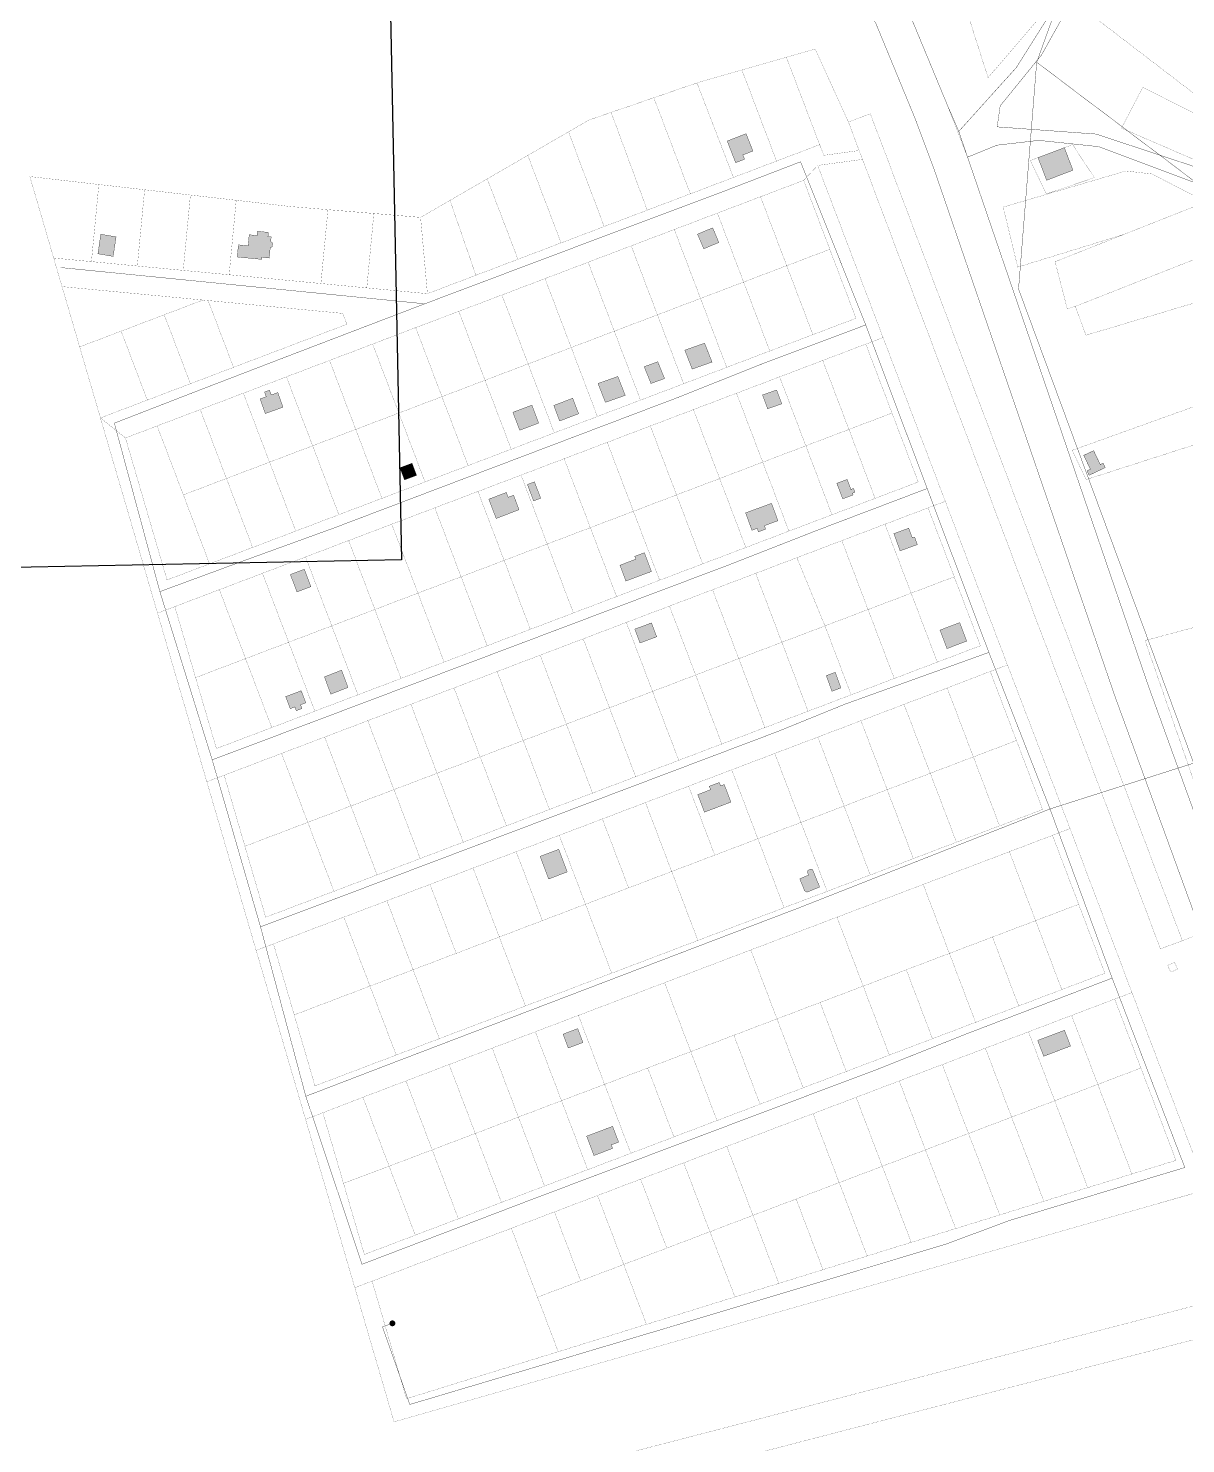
# Model space of a CAD drawing. Header units: millimetres. Extents: x 1265826 to 1360210, y 383897 to 506623.
# Drawn here: x 1350881 to 1351509, y 400500 to 401268 of the extents above; entities that cross this region are included whole.
import ezdxf

# ---------------------------------------------------------------- set-up
doc = ezdxf.new("R2010")
doc.units = ezdxf.units.MM
doc.layers.add('14', color=7, linetype='Continuous')
doc.layers.add('Электрика', color=7, linetype='Continuous')
picture_1 = doc.add_image_def('image1.png', size_in_pixel=(1920, 1080))

msp = doc.modelspace()

# ---------------------------------------------------------------- hatches: boundary and pattern name
at = {"layer": '14', "linetype": 'Continuous'}
for points in [[(1351260.46, 401206.41), (1351265.05, 401194.65), (1351269.87, 401196.54), (1351268.97, 401198.87), (1351274.4, 401200.99), (1351270.72, 401210.39)], [(1351429.02, 401197.38), (1351433.68, 401185.14), (1351447.95, 401190.57), (1351443.29, 401202.81)], [(1350920.8, 401155.85), (1350919.23, 401145.27), (1350927.48, 401143.85), (1350929.07, 401154.43)], [(1350995.42, 401150.09), (1350994.79, 401143.52), (1351008.02, 401142.25), (1351008.13, 401143.35), (1351012.11, 401142.96), (1351012.64, 401148.44), (1351013.77, 401149.08), (1351013.91, 401151.08), (1351012.92, 401151.93), (1351013.16, 401154.42), (1351011.42, 401154.58), (1351011.64, 401156.87), (1351005.77, 401157.44), (1351005.55, 401155.15), (1351001.26, 401155.56), (1351000.69, 401149.58)], [(1351244.36, 401155.9), (1351247.77, 401147.95), (1351255.92, 401151.4), (1351252.57, 401159.33)], [(1351237.46, 401092.98), (1351241.48, 401082.74), (1351252.23, 401086.53), (1351248.21, 401096.77)], [(1351215.44, 401084), (1351219.14, 401074.91), (1351226.5, 401077.6), (1351222.8, 401086.7)], [(1351190.4, 401074.92), (1351194.42, 401064.68), (1351205.17, 401068.47), (1351201.15, 401078.71)], [(1351007.16, 401066.56), (1351009.97, 401058.62), (1351019.59, 401062.04), (1351016.77, 401069.98), (1351013.2, 401068.7), (1351012.29, 401071.25), (1351009.58, 401070.28), (1351010.48, 401067.74)], [(1351279.61, 401068.7), (1351282.39, 401061.2), (1351290.04, 401063.88), (1351287.25, 401071.38)], [(1351144.25, 401059.27), (1351147.95, 401049.54), (1351158.23, 401053.45), (1351154.54, 401063.18)], [(1351166.41, 401063), (1351169.61, 401054.58), (1351179.89, 401058.49), (1351176.7, 401066.9)], [(1351453.81, 401035.96), (1351457.4, 401028.44), (1351455.58, 401027.58), (1351456.73, 401025.13), (1351465.5, 401029.32), (1351464.3, 401031.72), (1351462.74, 401030.99), (1351459.17, 401038.46)], [(1351083.01, 401029.19), (1351085.47, 401022.63), (1351092.03, 401025.09), (1351089.56, 401031.65)], [(1351152.11, 401020.11), (1351155.5, 401011.23), (1351159.33, 401012.7), (1351155.94, 401021.57)], [(1351319.91, 401020.78), (1351323.11, 401012.36), (1351328.73, 401014.47), (1351328.38, 401015.41), (1351329.74, 401015.92), (1351328.97, 401017.98), (1351327.57, 401017.46), (1351325.52, 401022.89)], [(1351131.17, 401012.15), (1351135.18, 401001.69), (1351147.6, 401006.46), (1351144.59, 401014.3), (1351141.7, 401013.19), (1351140.69, 401015.8)], [(1351270.43, 401004.73), (1351273.89, 400995.3), (1351276.71, 400996.33), (1351277.4, 400994.46), (1351281.29, 400995.89), (1351280.65, 400997.78), (1351287.97, 401000.47), (1351284.51, 401009.9)], [(1351350.84, 400993.49), (1351354.23, 400984.14), (1351363.58, 400987.53), (1351363.59, 400987.53), (1351362.09, 400991.62), (1351360.83, 400991.16), (1351358.92, 400996.43)], [(1351202.34, 400976.35), (1351205.51, 400967.76), (1351219.36, 400972.94), (1351215.53, 400983.14), (1351210.33, 400981.19), (1351210.9, 400979.63)], [(1351023.58, 400971.29), (1351027.16, 400961.85), (1351034.73, 400964.72), (1351031.15, 400974.17)], [(1351210.37, 400941.69), (1351213.16, 400934.19), (1351222.2, 400937.55), (1351219.42, 400945.05)], [(1351375.84, 400941.16), (1351379.65, 400931.13), (1351390.35, 400935.19), (1351386.54, 400945.22)], [(1351042.05, 400915.79), (1351045.51, 400906.41), (1351054.82, 400910.06), (1351051.36, 400919.44)], [(1351314.19, 400916.44), (1351317.27, 400907.98), (1351322.13, 400909.82), (1351319.05, 400918.28)], [(1351021.03, 400905.1), (1351023.49, 400898.56), (1351026.02, 400899.5), (1351026.79, 400897.45), (1351029.89, 400898.61), (1351029.12, 400900.67), (1351031.93, 400901.72), (1351029.46, 400908.27)], [(1351244.5, 400851.95), (1351248.12, 400842.41), (1351262.48, 400847.88), (1351258.85, 400857.41), (1351256.86, 400856.66), (1351256.16, 400858.51), (1351250.79, 400856.46), (1351251.49, 400854.62)], [(1351158.99, 400818.42), (1351163.65, 400806.17), (1351173.74, 400810), (1351169.09, 400822.25)], [(1351299.78, 400806.3), (1351302.47, 400799.73), (1351303.7, 400798.99), (1351310.58, 400801.8), (1351306.83, 400811.13), (1351305.82, 400811.56), (1351304.34, 400810.95), (1351303.91, 400809.94), (1351304.59, 400808.27)], [(1351171.45, 400722), (1351174.29, 400714.48), (1351182.23, 400717.47), (1351179.39, 400725.02)], [(1351428.82, 400718.6), (1351432.08, 400710.03), (1351446.63, 400715.55), (1351443.37, 400724.13)], [(1351184.24, 400666.67), (1351188.2, 400656.2), (1351198.32, 400660.03), (1351197.61, 400661.92), (1351201.59, 400663.43), (1351198.34, 400672.01)], [(1351078.91, 400563.68), (1351079.24, 400563.72), (1351079.56, 400563.83), (1351079.85, 400564.01), (1351080.08, 400564.24), (1351080.26, 400564.53), (1351080.37, 400564.85), (1351080.41, 400565.18), (1351080.37, 400565.51), (1351080.26, 400565.83), (1351080.08, 400566.12), (1351079.85, 400566.35), (1351079.56, 400566.53), (1351079.24, 400566.64), (1351078.91, 400566.68), (1351078.58, 400566.64), (1351078.26, 400566.53), (1351077.97, 400566.35), (1351077.74, 400566.12), (1351077.56, 400565.83), (1351077.45, 400565.51), (1351077.41, 400565.18), (1351077.45, 400564.85), (1351077.56, 400564.53), (1351077.74, 400564.24), (1351077.97, 400564.01), (1351078.26, 400563.83), (1351078.58, 400563.72)]]:
    msp.add_hatch(color=12, dxfattribs=at).paths.add_polyline_path(points)

# ---------------------------------------------------------------- linework, layer by layer
at = {"layer": '14', "color": 7, "const_width": 0.08, "flags": 128}
for points in [[(1352909.66, 400260.42), (1352568.7, 400319.99), (1352431.44, 400343.95), (1352336.38, 400361.83), (1352192.61, 400397.81), (1352081.8, 400440.52), (1351756.06, 400608.21), (1351604.51, 400684.13), (1351591.47, 400689.04), (1351570.81, 400711.39), (1351548.5, 400746.06), (1351488.87, 400910.83), (1351390.81, 401197.65), (1351379.76, 401226.11), (1351357.05, 401280.9), (1351342.99, 401297.52), (1351304.27, 401342.55), (1351174.73, 401486.64), (1350784.06, 401924.89)], [(1350770.15, 401911.79), (1351160.82, 401473.54), (1351290.36, 401330.45), (1351340.87, 401270.72), (1351362.34, 401218.65), (1351372.86, 401190.53), (1351470.92, 400904.7), (1351533.65, 400732.71), (1351553.87, 400702.27), (1351575.55, 400677.92), (1351591.61, 400669.04), (1351747.19, 400591.14), (1352073.92, 400423.46), (1352186.74, 400379.76), (1352311.71, 400348.07), (1352332.52, 400342.8), (1352564.84, 400300.97), (1352906.8, 400241.4)], [(1351401.92, 401240.78), (1351438.12, 401282.91), (1351383.92, 401379.44), (1351369.95, 401340.99), (1351401.92, 401240.78)], [(1351449.92, 401281), (1351513.8, 401232), (1351547.09, 401269.3), (1351483.22, 401318.31), (1351449.92, 401281)], [(1351292.56, 401251.86), (1351310.59, 401204.42), (1351312.92, 401198.67), (1351332.03, 401201.25), (1351326.19, 401216.73), (1351308.17, 401256.32), (1351292.56, 401251.86)], [(1351268.44, 401244.97), (1351287.22, 401195.54), (1351310.59, 401204.42), (1351292.56, 401251.86), (1351268.44, 401244.97)], [(1351244.07, 401237.92), (1351263.85, 401186.66), (1351287.22, 401195.54), (1351268.44, 401244.97), (1351245.5, 401238.41), (1351244.07, 401237.92)], [(1351220.68, 401229.89), (1351240.48, 401177.78), (1351263.85, 401186.66), (1351244.07, 401237.92), (1351220.68, 401229.89)], [(1351619.46, 401173.23), (1351573.86, 401195.88), (1351572.07, 401192.13), (1351485.84, 401235.53), (1351474.27, 401213.4), (1351597.68, 401160), (1351607.62, 401159.52), (1351619.46, 401173.23)], [(1351197.53, 401221.94), (1351217.11, 401168.91), (1351240.48, 401177.78), (1351220.68, 401229.89), (1351197.53, 401221.94)], [(1351174.39, 401211.38), (1351193.74, 401160.03), (1351217.11, 401168.91), (1351197.53, 401221.94), (1351185.52, 401217.82), (1351174.39, 401211.38)], [(1351495.41, 400768.24), (1351507.29, 400772.73), (1351338.08, 401221.21), (1351326.19, 401216.73), (1351495.41, 400768.24)], [(1351152.33, 401198.62), (1351170.37, 401151.15), (1351193.74, 401160.03), (1351174.39, 401211.38), (1351152.33, 401198.62)], [(1350895.23, 401142.96), (1350899.76, 401127.46), (1350976.19, 401120.17), (1350978.99, 401119.9), (1351051.98, 401112.93), (1351054.28, 401107.04), (1350992.75, 401083.67), (1350969.38, 401074.79), (1350946.01, 401065.91), (1350920.58, 401056.25), (1350934.17, 401045.37), (1350951.34, 401051.89), (1350974.71, 401060.77), (1350998.08, 401069.65), (1351021.45, 401078.53), (1351044.82, 401087.41), (1351068.19, 401096.28), (1351091.53, 401105.25), (1351114.93, 401114.05), (1351138.3, 401122.92), (1351161.67, 401131.8), (1351185.04, 401140.68), (1351208.41, 401149.56), (1351231.78, 401158.43), (1351255.15, 401167.31), (1351278.52, 401176.19), (1351301.92, 401185.08), (1351309.52, 401193.17), (1351333.84, 401196.45), (1351332.03, 401201.25), (1351312.92, 401198.67), (1351310.59, 401204.42), (1351287.22, 401195.54), (1351263.85, 401186.66), (1351240.48, 401177.78), (1351217.11, 401168.91), (1351193.74, 401160.03), (1351170.37, 401151.15), (1351147, 401142.27), (1351124.2, 401133.61), (1351097.9, 401123.62), (1351065.03, 401126.76), (1351040.14, 401129.13), (1351015.25, 401131.51), (1350990.37, 401133.88), (1350965.48, 401136.26), (1350940.59, 401138.63), (1350915.71, 401141.01), (1350895.23, 401142.96)], [(1351424.86, 401195.8), (1351433.5, 401177.76), (1351459.56, 401186.54), (1351447.76, 401204.51), (1351424.86, 401195.8)], [(1351130.34, 401185.9), (1351147, 401142.27), (1351170.37, 401151.15), (1351152.33, 401198.62), (1351130.34, 401185.9)], [(1351309.52, 401193.17), (1351344.98, 401099.82), (1351378.72, 401011.01), (1351412.46, 400922.2), (1351446.4, 400833.47), (1351479.94, 400744.59), (1351515.16, 400651.88), (1351537.73, 400678.81), (1351542.56, 400699.42), (1351545.4, 400713.32), (1351538.4, 400724.09), (1351530.74, 400739.61), (1351517.86, 400776.71), (1351507.29, 400772.73), (1351495.41, 400768.24), (1351333.84, 401196.45), (1351309.52, 401193.17)], [(1350882.31, 401187.15), (1350895.23, 401142.96), (1350915.71, 401141.01), (1350919.73, 401182.84), (1350882.31, 401187.15)], [(1350920.58, 401056.25), (1350951.55, 400950.34), (1350960.92, 400953.9), (1350985.08, 400963.08), (1351008.45, 400971.96), (1351031.82, 400980.84), (1351055.19, 400989.72), (1351078.56, 400998.6), (1351101.93, 401007.48), (1351125.3, 401016.35), (1351148.67, 401025.23), (1351172.04, 401034.11), (1351195.41, 401042.99), (1351218.78, 401051.87), (1351242.15, 401060.75), (1351265.52, 401069.63), (1351288.89, 401078.51), (1351312.26, 401087.39), (1351335.63, 401096.26), (1351344.98, 401099.82), (1351309.52, 401193.17), (1351301.92, 401185.08), (1351316.1, 401147.68), (1351330.31, 401110.29), (1351306.93, 401101.41), (1351283.56, 401092.53), (1351260.19, 401083.65), (1351236.82, 401074.77), (1351213.45, 401065.89), (1351190.08, 401057.01), (1351166.71, 401048.13), (1351143.34, 401039.26), (1351119.97, 401030.38), (1351096.6, 401021.5), (1351073.23, 401012.62), (1351049.86, 401003.74), (1351026.49, 400994.86), (1351003.12, 400985.98), (1350979.75, 400977.1), (1350956.7, 400968.35), (1350945.44, 401006.86), (1350934.17, 401045.37), (1350920.58, 401056.25)], [(1351520.16, 401173.39), (1351490.82, 401188.53), (1351476.69, 401190.18), (1351410.12, 401170.58), (1351418, 401138.02), (1351475.52, 401155.74), (1351520.16, 401173.39)], [(1350919.73, 401182.84), (1350915.71, 401141.01), (1350940.59, 401138.63), (1350944.55, 401179.99), (1350919.73, 401182.84)], [(1350944.55, 401179.99), (1350940.59, 401138.63), (1350965.48, 401136.26), (1350969.38, 401177.13), (1350944.55, 401179.99)], [(1351110.14, 401174.22), (1351124.2, 401133.61), (1351147, 401142.27), (1351130.34, 401185.9), (1351110.14, 401174.22)], [(1351278.52, 401176.19), (1351292.73, 401138.8), (1351316.1, 401147.68), (1351301.92, 401185.08), (1351278.52, 401176.19)], [(1350969.38, 401177.13), (1350965.48, 401136.26), (1350990.37, 401133.88), (1350994.22, 401174.28), (1350969.38, 401177.13)], [(1350994.22, 401174.28), (1350990.37, 401133.88), (1351015.25, 401131.51), (1351040.14, 401129.13), (1351043.96, 401169.19), (1351023.82, 401170.87), (1351019.06, 401171.42), (1350994.22, 401174.28)], [(1351094.2, 401165), (1351097.9, 401123.62), (1351124.2, 401133.61), (1351110.14, 401174.22), (1351094.2, 401165)], [(1351255.15, 401167.31), (1351269.36, 401129.92), (1351292.73, 401138.8), (1351278.52, 401176.19), (1351255.15, 401167.31)], [(1351438.27, 401140.95), (1351444.9, 401115.32), (1351449.21, 401116.72), (1351550.34, 401156.61), (1351520.16, 401173.39), (1351475.52, 401155.74), (1351438.27, 401140.95)], [(1351043.96, 401169.19), (1351040.14, 401129.13), (1351065.03, 401126.76), (1351068.87, 401167.11), (1351043.96, 401169.19)], [(1351068.87, 401167.11), (1351065.03, 401126.76), (1351097.9, 401123.62), (1351094.2, 401165), (1351068.87, 401167.11)], [(1351231.78, 401158.43), (1351245.99, 401121.04), (1351269.36, 401129.92), (1351255.15, 401167.31), (1351231.78, 401158.43)], [(1351208.41, 401149.56), (1351222.62, 401112.16), (1351245.99, 401121.04), (1351231.78, 401158.43), (1351208.41, 401149.56)], [(1351449.21, 401116.72), (1351455.05, 401101.1), (1351587.97, 401140.67), (1351579.48, 401147.74), (1351571.55, 401152.84), (1351550.34, 401156.61), (1351449.21, 401116.72)], [(1351185.04, 401140.68), (1351199.25, 401103.28), (1351222.62, 401112.16), (1351208.41, 401149.56), (1351185.04, 401140.68)], [(1351292.73, 401138.8), (1351306.93, 401101.41), (1351330.31, 401110.29), (1351316.1, 401147.68), (1351292.73, 401138.8)], [(1351161.67, 401131.8), (1351175.88, 401094.41), (1351199.25, 401103.28), (1351185.04, 401140.68), (1351161.67, 401131.8)], [(1351269.36, 401129.92), (1351283.56, 401092.53), (1351306.93, 401101.41), (1351292.73, 401138.8), (1351269.36, 401129.92)], [(1350899.76, 401127.46), (1350909.32, 401094.76), (1350931.81, 401103.3), (1350955.18, 401112.18), (1350976.19, 401120.17), (1350899.76, 401127.46)], [(1351138.3, 401122.92), (1351152.51, 401085.53), (1351175.88, 401094.41), (1351161.67, 401131.8), (1351138.3, 401122.92)], [(1351245.99, 401121.04), (1351260.19, 401083.65), (1351283.56, 401092.53), (1351269.36, 401129.92), (1351245.99, 401121.04)], [(1350955.18, 401112.18), (1350969.38, 401074.79), (1350992.75, 401083.67), (1350978.99, 401119.9), (1350976.19, 401120.17), (1350955.18, 401112.18)], [(1350978.99, 401119.9), (1350992.75, 401083.67), (1351054.28, 401107.04), (1351051.98, 401112.93), (1350978.99, 401119.9)], [(1351114.93, 401114.05), (1351129.14, 401076.65), (1351152.51, 401085.53), (1351138.3, 401122.92), (1351114.93, 401114.05)], [(1351222.62, 401112.16), (1351236.82, 401074.77), (1351260.19, 401083.65), (1351245.99, 401121.04), (1351222.62, 401112.16)], [(1350931.81, 401103.3), (1350946.01, 401065.91), (1350969.38, 401074.79), (1350955.18, 401112.18), (1350931.81, 401103.3)], [(1351091.53, 401105.25), (1351105.77, 401067.77), (1351129.14, 401076.65), (1351114.93, 401114.05), (1351091.53, 401105.25)], [(1351199.25, 401103.28), (1351213.45, 401065.89), (1351236.82, 401074.77), (1351222.62, 401112.16), (1351199.25, 401103.28)], [(1350909.32, 401094.76), (1350920.58, 401056.25), (1350946.01, 401065.91), (1350931.81, 401103.3), (1350909.32, 401094.76)], [(1351068.19, 401096.28), (1351082.4, 401058.89), (1351105.77, 401067.77), (1351091.53, 401105.25), (1351068.19, 401096.28)], [(1351175.88, 401094.41), (1351190.08, 401057.01), (1351213.45, 401065.89), (1351199.25, 401103.28), (1351175.88, 401094.41)], [(1350960.92, 400953.9), (1350951.55, 400950.34), (1350978.29, 400858.88), (1350987.67, 400862.44), (1351018.82, 400874.28), (1351042.19, 400883.15), (1351065.56, 400892.03), (1351088.93, 400900.91), (1351112.3, 400909.79), (1351135.67, 400918.67), (1351159.04, 400927.55), (1351182.41, 400936.43), (1351205.78, 400945.31), (1351229.15, 400954.18), (1351252.52, 400963.06), (1351275.89, 400971.94), (1351298.25, 400980.44), (1351322.63, 400989.7), (1351346, 400998.58), (1351369.37, 401007.46), (1351378.72, 401011.01), (1351344.98, 401099.82), (1351335.63, 401096.26), (1351349.84, 401058.87), (1351364.04, 401021.48), (1351340.67, 401012.6), (1351317.3, 401003.72), (1351293.93, 400994.84), (1351270.56, 400985.96), (1351247.19, 400977.09), (1351223.82, 400968.21), (1351200.45, 400959.33), (1351177.08, 400950.45), (1351153.71, 400941.57), (1351130.34, 400932.69), (1351106.97, 400923.81), (1351083.6, 400914.93), (1351060.23, 400906.06), (1351036.86, 400897.18), (1351013.49, 400888.3), (1350983.48, 400876.9), (1350972.18, 400915.39), (1350960.92, 400953.9)], [(1351044.82, 401087.41), (1351059.03, 401050.01), (1351082.4, 401058.89), (1351068.19, 401096.28), (1351044.82, 401087.41)], [(1351152.51, 401085.53), (1351166.71, 401048.13), (1351190.08, 401057.01), (1351175.88, 401094.41), (1351152.51, 401085.53)], [(1351312.26, 401087.39), (1351326.47, 401049.99), (1351349.84, 401058.87), (1351335.63, 401096.26), (1351312.26, 401087.39)], [(1351447.55, 401038.65), (1351455.12, 401022.77), (1351622.67, 401076.64), (1351615.09, 401098.8), (1351447.55, 401038.65)], [(1351021.45, 401078.53), (1351035.66, 401041.13), (1351059.03, 401050.01), (1351044.82, 401087.41), (1351021.45, 401078.53)], [(1351288.89, 401078.51), (1351303.1, 401041.11), (1351326.47, 401049.99), (1351312.26, 401087.39), (1351288.89, 401078.51)], [(1350998.08, 401069.65), (1351012.29, 401032.25), (1351035.66, 401041.13), (1351021.45, 401078.53), (1350998.08, 401069.65)], [(1351129.14, 401076.65), (1351143.34, 401039.26), (1351166.71, 401048.13), (1351152.51, 401085.53), (1351129.14, 401076.65)], [(1351265.52, 401069.63), (1351279.73, 401032.24), (1351303.1, 401041.11), (1351288.89, 401078.51), (1351265.52, 401069.63)], [(1351105.77, 401067.77), (1351119.97, 401030.38), (1351143.34, 401039.26), (1351129.14, 401076.65), (1351105.77, 401067.77)], [(1350974.71, 401060.77), (1350988.92, 401023.38), (1351012.29, 401032.25), (1350998.08, 401069.65), (1350974.71, 401060.77)], [(1351082.4, 401058.89), (1351096.6, 401021.5), (1351119.97, 401030.38), (1351105.77, 401067.77), (1351082.4, 401058.89)], [(1351242.15, 401060.75), (1351256.36, 401023.36), (1351279.73, 401032.24), (1351265.52, 401069.63), (1351242.15, 401060.75)], [(1350951.34, 401051.89), (1350965.55, 401014.5), (1350988.92, 401023.38), (1350974.71, 401060.77), (1350951.34, 401051.89)], [(1351059.03, 401050.01), (1351073.23, 401012.62), (1351096.6, 401021.5), (1351082.4, 401058.89), (1351059.03, 401050.01)], [(1351218.78, 401051.87), (1351232.99, 401014.48), (1351256.36, 401023.36), (1351242.15, 401060.75), (1351218.78, 401051.87)], [(1351326.47, 401049.99), (1351340.67, 401012.6), (1351364.04, 401021.48), (1351349.84, 401058.87), (1351326.47, 401049.99)], [(1350934.17, 401045.37), (1350945.44, 401006.86), (1350956.7, 400968.35), (1350979.75, 400977.1), (1350965.55, 401014.5), (1350951.34, 401051.89), (1350934.17, 401045.37)], [(1351035.66, 401041.13), (1351049.86, 401003.74), (1351073.23, 401012.62), (1351059.03, 401050.01), (1351035.66, 401041.13)], [(1351195.41, 401042.99), (1351209.62, 401005.6), (1351232.99, 401014.48), (1351218.78, 401051.87), (1351195.41, 401042.99)], [(1351303.1, 401041.11), (1351317.3, 401003.72), (1351340.67, 401012.6), (1351326.47, 401049.99), (1351303.1, 401041.11)], [(1351012.29, 401032.25), (1351026.49, 400994.86), (1351049.86, 401003.74), (1351035.66, 401041.13), (1351012.29, 401032.25)], [(1351172.04, 401034.11), (1351186.25, 400996.72), (1351209.62, 401005.6), (1351195.41, 401042.99), (1351172.04, 401034.11)], [(1351279.73, 401032.24), (1351293.93, 400994.84), (1351317.3, 401003.72), (1351303.1, 401041.11), (1351279.73, 401032.24)], [(1351148.67, 401025.23), (1351162.88, 400987.84), (1351186.25, 400996.72), (1351172.04, 401034.11), (1351148.67, 401025.23)], [(1350988.92, 401023.38), (1351003.12, 400985.98), (1351026.49, 400994.86), (1351012.29, 401032.25), (1350988.92, 401023.38)], [(1351125.3, 401016.35), (1351139.51, 400978.96), (1351162.88, 400987.84), (1351148.67, 401025.23), (1351125.3, 401016.35)], [(1351256.36, 401023.36), (1351270.56, 400985.96), (1351293.93, 400994.84), (1351279.73, 401032.24), (1351256.36, 401023.36)], [(1350965.55, 401014.5), (1350979.75, 400977.1), (1351003.12, 400985.98), (1350988.92, 401023.38), (1350965.55, 401014.5)], [(1351232.99, 401014.48), (1351247.19, 400977.09), (1351270.56, 400985.96), (1351256.36, 401023.36), (1351232.99, 401014.48)], [(1350987.67, 400862.44), (1350978.29, 400858.88), (1351005.04, 400767.42), (1351014.41, 400770.98), (1351052.56, 400785.47), (1351075.93, 400794.35), (1351099.3, 400803.23), (1351122.67, 400812.1), (1351146.04, 400820.98), (1351169.41, 400829.86), (1351192.78, 400838.74), (1351216.15, 400847.62), (1351239.52, 400856.5), (1351262.89, 400865.38), (1351286.26, 400874.26), (1351309.63, 400883.14), (1351333, 400892.01), (1351356.37, 400900.89), (1351379.74, 400909.77), (1351403.08, 400918.72), (1351412.46, 400922.2), (1351378.72, 401011.01), (1351369.37, 401007.46), (1351383.58, 400970.06), (1351397.78, 400932.67), (1351374.41, 400923.79), (1351351.04, 400914.91), (1351327.67, 400906.04), (1351304.3, 400897.16), (1351280.93, 400888.28), (1351257.56, 400879.4), (1351234.19, 400870.52), (1351210.82, 400861.64), (1351187.45, 400852.76), (1351164.08, 400843.88), (1351140.71, 400835.01), (1351117.34, 400826.13), (1351093.97, 400817.25), (1351070.6, 400808.37), (1351047.23, 400799.49), (1351010.19, 400785.42), (1350998.93, 400823.93), (1350987.67, 400862.44)], [(1351101.93, 401007.48), (1351116.14, 400970.08), (1351139.51, 400978.96), (1351125.3, 401016.35), (1351101.93, 401007.48)], [(1351209.62, 401005.6), (1351223.82, 400968.21), (1351247.19, 400977.09), (1351232.99, 401014.48), (1351209.62, 401005.6)], [(1351078.56, 400998.6), (1351092.77, 400961.21), (1351116.14, 400970.08), (1351101.93, 401007.48), (1351078.56, 400998.6)], [(1351186.25, 400996.72), (1351200.45, 400959.33), (1351223.82, 400968.21), (1351209.62, 401005.6), (1351186.25, 400996.72)], [(1351346, 400998.58), (1351360.21, 400961.19), (1351383.58, 400970.06), (1351369.37, 401007.46), (1351346, 400998.58)], [(1351055.19, 400989.72), (1351069.4, 400952.33), (1351092.77, 400961.21), (1351078.56, 400998.6), (1351055.19, 400989.72)], [(1351162.88, 400987.84), (1351177.08, 400950.45), (1351200.45, 400959.33), (1351186.25, 400996.72), (1351162.88, 400987.84)], [(1351322.63, 400989.7), (1351336.84, 400952.31), (1351360.21, 400961.19), (1351346, 400998.58), (1351322.63, 400989.7)], [(1351031.82, 400980.84), (1351046.03, 400943.45), (1351069.4, 400952.33), (1351055.19, 400989.72), (1351031.82, 400980.84)], [(1351139.51, 400978.96), (1351153.71, 400941.57), (1351177.08, 400950.45), (1351162.88, 400987.84), (1351139.51, 400978.96)], [(1351298.25, 400980.44), (1351313.47, 400943.43), (1351336.84, 400952.31), (1351322.63, 400989.7), (1351298.25, 400980.44)], [(1351008.45, 400971.96), (1351022.66, 400934.57), (1351046.03, 400943.45), (1351031.82, 400980.84), (1351008.45, 400971.96)], [(1351116.14, 400970.08), (1351130.34, 400932.69), (1351153.71, 400941.57), (1351139.51, 400978.96), (1351116.14, 400970.08)], [(1351275.89, 400971.94), (1351290.1, 400934.55), (1351313.47, 400943.43), (1351298.25, 400980.44), (1351275.89, 400971.94)], [(1350985.08, 400963.08), (1350999.28, 400925.69), (1351022.66, 400934.57), (1351008.45, 400971.96), (1350985.08, 400963.08)], [(1351252.52, 400963.06), (1351266.73, 400925.67), (1351290.1, 400934.55), (1351275.89, 400971.94), (1351252.52, 400963.06)], [(1351092.77, 400961.21), (1351106.97, 400923.81), (1351130.34, 400932.69), (1351116.14, 400970.08), (1351092.77, 400961.21)], [(1351360.21, 400961.19), (1351374.41, 400923.79), (1351397.78, 400932.67), (1351383.58, 400970.06), (1351360.21, 400961.19)], [(1350960.92, 400953.9), (1350972.18, 400915.39), (1350999.28, 400925.69), (1350985.08, 400963.08), (1350960.92, 400953.9)], [(1351069.4, 400952.33), (1351083.6, 400914.93), (1351106.97, 400923.81), (1351092.77, 400961.21), (1351069.4, 400952.33)], [(1351229.15, 400954.18), (1351243.36, 400916.79), (1351266.73, 400925.67), (1351252.52, 400963.06), (1351229.15, 400954.18)], [(1351336.84, 400952.31), (1351351.04, 400914.91), (1351374.41, 400923.79), (1351360.21, 400961.19), (1351336.84, 400952.31)], [(1351046.03, 400943.45), (1351060.23, 400906.06), (1351083.6, 400914.93), (1351069.4, 400952.33), (1351046.03, 400943.45)], [(1351205.78, 400945.31), (1351219.99, 400907.91), (1351243.36, 400916.79), (1351229.15, 400954.18), (1351205.78, 400945.31)], [(1351313.47, 400943.43), (1351327.67, 400906.04), (1351351.04, 400914.91), (1351336.84, 400952.31), (1351313.47, 400943.43)], [(1351022.66, 400934.57), (1351036.86, 400897.18), (1351060.23, 400906.06), (1351046.03, 400943.45), (1351022.66, 400934.57)], [(1351182.41, 400936.43), (1351196.62, 400899.03), (1351219.99, 400907.91), (1351205.78, 400945.31), (1351182.41, 400936.43)], [(1351290.1, 400934.55), (1351304.3, 400897.16), (1351327.67, 400906.04), (1351313.47, 400943.43), (1351290.1, 400934.55)], [(1351487.05, 400935.5), (1351548.86, 400757.49), (1351560.81, 400736.61), (1351582.23, 400743.44), (1351568.94, 400785.47), (1351560.24, 400810.23), (1351551.96, 400834.43), (1351630.01, 400857.91), (1351665.79, 400869.78), (1351673.32, 400871.77), (1351665.21, 400900.07), (1351622.11, 400888.26), (1351539.95, 400865.51), (1351533.14, 400887.84), (1351526.82, 400906.09), (1351518.34, 400925.84), (1351512.96, 400942.42), (1351487.05, 400935.5)], [(1350999.28, 400925.69), (1351013.49, 400888.3), (1351036.86, 400897.18), (1351022.66, 400934.57), (1350999.28, 400925.69)], [(1351159.04, 400927.55), (1351173.25, 400890.16), (1351196.62, 400899.03), (1351182.41, 400936.43), (1351159.04, 400927.55)], [(1351266.73, 400925.67), (1351280.93, 400888.28), (1351304.3, 400897.16), (1351290.1, 400934.55), (1351266.73, 400925.67)], [(1350972.18, 400915.39), (1350983.48, 400876.9), (1351013.49, 400888.3), (1350999.28, 400925.69), (1350972.18, 400915.39)], [(1351135.67, 400918.67), (1351149.88, 400881.28), (1351173.25, 400890.16), (1351159.04, 400927.55), (1351135.67, 400918.67)], [(1351243.36, 400916.79), (1351257.56, 400879.4), (1351280.93, 400888.28), (1351266.73, 400925.67), (1351243.36, 400916.79)], [(1351014.41, 400770.98), (1351005.04, 400767.42), (1351031.84, 400675.77), (1351041.19, 400679.38), (1351062.93, 400687.78), (1351086.3, 400696.66), (1351109.67, 400705.54), (1351133.04, 400714.42), (1351156.41, 400723.3), (1351179.78, 400732.18), (1351203.15, 400741.06), (1351226.52, 400749.93), (1351249.89, 400758.81), (1351273.26, 400767.69), (1351296.63, 400776.57), (1351320, 400785.45), (1351343.37, 400794.33), (1351366.74, 400803.21), (1351390.11, 400812.09), (1351413.48, 400820.96), (1351436.85, 400829.84), (1351446.4, 400833.47), (1351412.46, 400922.2), (1351403.08, 400918.72), (1351417.32, 400881.26), (1351431.52, 400843.87), (1351408.15, 400834.99), (1351384.78, 400826.11), (1351361.41, 400817.23), (1351338.04, 400808.35), (1351314.67, 400799.47), (1351291.3, 400790.59), (1351267.93, 400781.71), (1351244.56, 400772.84), (1351221.19, 400763.96), (1351197.82, 400755.08), (1351174.45, 400746.2), (1351151.08, 400737.32), (1351127.71, 400728.44), (1351104.34, 400719.56), (1351080.97, 400710.68), (1351057.6, 400701.81), (1351036.93, 400693.95), (1351025.67, 400732.46), (1351014.41, 400770.98)], [(1351112.3, 400909.79), (1351126.51, 400872.4), (1351149.88, 400881.28), (1351135.67, 400918.67), (1351112.3, 400909.79)], [(1351379.74, 400909.77), (1351393.95, 400872.38), (1351417.32, 400881.26), (1351403.08, 400918.72), (1351379.74, 400909.77)], [(1351088.93, 400900.91), (1351103.13, 400863.52), (1351126.51, 400872.4), (1351112.3, 400909.79), (1351088.93, 400900.91)], [(1351219.99, 400907.91), (1351234.19, 400870.52), (1351257.56, 400879.4), (1351243.36, 400916.79), (1351219.99, 400907.91)], [(1351356.37, 400900.89), (1351370.58, 400863.5), (1351393.95, 400872.38), (1351379.74, 400909.77), (1351356.37, 400900.89)], [(1351196.62, 400899.03), (1351210.82, 400861.64), (1351234.19, 400870.52), (1351219.99, 400907.91), (1351196.62, 400899.03)], [(1351065.56, 400892.03), (1351079.76, 400854.64), (1351103.13, 400863.52), (1351088.93, 400900.91), (1351065.56, 400892.03)], [(1351173.25, 400890.16), (1351187.45, 400852.76), (1351210.82, 400861.64), (1351196.62, 400899.03), (1351173.25, 400890.16)], [(1351333, 400892.01), (1351347.21, 400854.62), (1351370.58, 400863.5), (1351356.37, 400900.89), (1351333, 400892.01)], [(1351042.19, 400883.15), (1351056.39, 400845.76), (1351079.76, 400854.64), (1351065.56, 400892.03), (1351042.19, 400883.15)], [(1351149.88, 400881.28), (1351164.08, 400843.88), (1351187.45, 400852.76), (1351173.25, 400890.16), (1351149.88, 400881.28)], [(1351309.63, 400883.14), (1351323.84, 400845.74), (1351347.21, 400854.62), (1351333, 400892.01), (1351309.63, 400883.14)], [(1351018.82, 400874.28), (1351033.02, 400836.88), (1351056.39, 400845.76), (1351042.19, 400883.15), (1351018.82, 400874.28)], [(1351126.51, 400872.4), (1351140.71, 400835.01), (1351164.08, 400843.88), (1351149.88, 400881.28), (1351126.51, 400872.4)], [(1351286.26, 400874.26), (1351300.47, 400836.86), (1351323.84, 400845.74), (1351309.63, 400883.14), (1351286.26, 400874.26)], [(1351393.95, 400872.38), (1351408.15, 400834.99), (1351431.52, 400843.87), (1351417.32, 400881.26), (1351393.95, 400872.38)], [(1350987.67, 400862.44), (1350998.93, 400823.93), (1351033.02, 400836.88), (1351018.82, 400874.28), (1350987.67, 400862.44)], [(1351103.13, 400863.52), (1351117.34, 400826.13), (1351140.71, 400835.01), (1351126.51, 400872.4), (1351103.13, 400863.52)], [(1351262.89, 400865.38), (1351277.1, 400827.99), (1351300.47, 400836.86), (1351286.26, 400874.26), (1351262.89, 400865.38)], [(1351370.58, 400863.5), (1351384.78, 400826.11), (1351408.15, 400834.99), (1351393.95, 400872.38), (1351370.58, 400863.5)], [(1351079.76, 400854.64), (1351093.97, 400817.25), (1351117.34, 400826.13), (1351103.13, 400863.52), (1351079.76, 400854.64)], [(1351239.52, 400856.5), (1351253.73, 400819.11), (1351277.1, 400827.99), (1351262.89, 400865.38), (1351239.52, 400856.5)], [(1351347.21, 400854.62), (1351361.41, 400817.23), (1351384.78, 400826.11), (1351370.58, 400863.5), (1351347.21, 400854.62)], [(1351216.15, 400847.62), (1351230.36, 400810.23), (1351253.73, 400819.11), (1351239.52, 400856.5), (1351216.15, 400847.62)], [(1351056.39, 400845.76), (1351070.6, 400808.37), (1351093.97, 400817.25), (1351079.76, 400854.64), (1351056.39, 400845.76)], [(1351323.84, 400845.74), (1351338.04, 400808.35), (1351361.41, 400817.23), (1351347.21, 400854.62), (1351323.84, 400845.74)], [(1351033.02, 400836.88), (1351047.23, 400799.49), (1351070.6, 400808.37), (1351056.39, 400845.76), (1351033.02, 400836.88)], [(1351192.78, 400838.74), (1351206.98, 400801.35), (1351230.36, 400810.23), (1351216.15, 400847.62), (1351192.78, 400838.74)], [(1351300.47, 400836.86), (1351314.67, 400799.47), (1351338.04, 400808.35), (1351323.84, 400845.74), (1351300.47, 400836.86)], [(1350998.93, 400823.93), (1351010.19, 400785.42), (1351047.23, 400799.49), (1351033.02, 400836.88), (1350998.93, 400823.93)], [(1351041.19, 400679.38), (1351031.84, 400675.77), (1351058.53, 400584.49), (1351067.9, 400588.05), (1351096.67, 400598.98), (1351120.04, 400607.85), (1351143.41, 400616.73), (1351166.78, 400625.61), (1351190.15, 400634.49), (1351213.52, 400643.37), (1351236.89, 400652.25), (1351260.26, 400661.13), (1351283.63, 400670.01), (1351307, 400678.89), (1351330.37, 400687.76), (1351353.74, 400696.64), (1351377.11, 400705.52), (1351400.48, 400714.4), (1351423.85, 400723.28), (1351447.22, 400732.16), (1351470.59, 400741.04), (1351479.94, 400744.59), (1351446.4, 400833.47), (1351436.85, 400829.84), (1351451.06, 400792.45), (1351465.26, 400755.06), (1351441.89, 400746.18), (1351418.52, 400737.3), (1351395.15, 400728.42), (1351371.78, 400719.54), (1351348.41, 400710.66), (1351325.04, 400701.79), (1351301.67, 400692.91), (1351278.3, 400684.03), (1351254.93, 400675.15), (1351231.56, 400666.27), (1351208.19, 400657.39), (1351184.82, 400648.51), (1351161.45, 400639.63), (1351138.08, 400630.76), (1351114.71, 400621.88), (1351091.34, 400613), (1351063.68, 400602.49), (1351052.39, 400641.11), (1351041.19, 400679.38)], [(1351169.41, 400829.86), (1351183.61, 400792.47), (1351206.98, 400801.35), (1351192.78, 400838.74), (1351169.41, 400829.86)], [(1351277.1, 400827.99), (1351291.3, 400790.59), (1351314.67, 400799.47), (1351300.47, 400836.86), (1351277.1, 400827.99)], [(1351146.04, 400820.98), (1351160.24, 400783.59), (1351183.61, 400792.47), (1351169.41, 400829.86), (1351146.04, 400820.98)], [(1351230.36, 400810.23), (1351244.56, 400772.84), (1351267.93, 400781.71), (1351291.3, 400790.59), (1351277.1, 400827.99), (1351253.73, 400819.11), (1351230.36, 400810.23)], [(1351413.48, 400820.96), (1351427.69, 400783.57), (1351451.06, 400792.45), (1351436.85, 400829.84), (1351413.48, 400820.96)], [(1351122.67, 400812.1), (1351136.87, 400774.71), (1351160.24, 400783.59), (1351146.04, 400820.98), (1351122.67, 400812.1)], [(1351366.74, 400803.21), (1351380.95, 400765.81), (1351404.32, 400774.69), (1351427.69, 400783.57), (1351413.48, 400820.96), (1351390.11, 400812.09), (1351366.74, 400803.21)], [(1351099.3, 400803.23), (1351113.5, 400765.83), (1351136.87, 400774.71), (1351122.67, 400812.1), (1351099.3, 400803.23)], [(1351183.61, 400792.47), (1351197.82, 400755.08), (1351221.19, 400763.96), (1351244.56, 400772.84), (1351230.36, 400810.23), (1351206.98, 400801.35), (1351183.61, 400792.47)], [(1351075.93, 400794.35), (1351090.13, 400756.96), (1351113.5, 400765.83), (1351099.3, 400803.23), (1351075.93, 400794.35)], [(1351320, 400785.45), (1351334.21, 400748.06), (1351357.58, 400756.94), (1351380.95, 400765.81), (1351366.74, 400803.21), (1351343.37, 400794.33), (1351320, 400785.45)], [(1351052.56, 400785.47), (1351066.76, 400748.08), (1351090.13, 400756.96), (1351075.93, 400794.35), (1351052.56, 400785.47)], [(1351136.87, 400774.71), (1351151.08, 400737.32), (1351174.45, 400746.2), (1351197.82, 400755.08), (1351183.61, 400792.47), (1351160.24, 400783.59), (1351136.87, 400774.71)], [(1351427.69, 400783.57), (1351441.89, 400746.18), (1351465.26, 400755.06), (1351451.06, 400792.45), (1351427.69, 400783.57)], [(1351014.41, 400770.98), (1351025.67, 400732.46), (1351043.39, 400739.2), (1351066.76, 400748.08), (1351052.56, 400785.47), (1351014.41, 400770.98)], [(1351273.26, 400767.69), (1351287.46, 400730.3), (1351310.83, 400739.18), (1351334.21, 400748.06), (1351320, 400785.45), (1351296.63, 400776.57), (1351273.26, 400767.69)], [(1351404.32, 400774.69), (1351418.52, 400737.3), (1351441.89, 400746.18), (1351427.69, 400783.57), (1351404.32, 400774.69)], [(1351090.13, 400756.96), (1351104.34, 400719.56), (1351127.71, 400728.44), (1351151.08, 400737.32), (1351136.87, 400774.71), (1351113.5, 400765.83), (1351090.13, 400756.96)], [(1351380.95, 400765.81), (1351395.15, 400728.42), (1351418.52, 400737.3), (1351404.32, 400774.69), (1351380.95, 400765.81)], [(1351226.52, 400749.93), (1351240.72, 400712.54), (1351264.09, 400721.42), (1351287.46, 400730.3), (1351273.26, 400767.69), (1351249.89, 400758.81), (1351226.52, 400749.93)], [(1351357.58, 400756.94), (1351371.78, 400719.54), (1351395.15, 400728.42), (1351380.95, 400765.81), (1351357.58, 400756.94)], [(1351066.76, 400748.08), (1351080.97, 400710.68), (1351104.34, 400719.56), (1351090.13, 400756.96), (1351066.76, 400748.08)], [(1351334.21, 400748.06), (1351348.41, 400710.66), (1351371.78, 400719.54), (1351357.58, 400756.94), (1351334.21, 400748.06)], [(1351502.99, 400760.93), (1351499.27, 400759.28), (1351501, 400755.69), (1351502.12, 400756.07), (1351504.7, 400757.36), (1351502.99, 400760.93)], [(1351502.99, 400760.93), (1351504.7, 400757.36), (1351502.12, 400756.07), (1351501, 400755.69), (1351499.27, 400759.28), (1351502.99, 400760.93)], [(1351179.78, 400732.18), (1351193.98, 400694.78), (1351217.35, 400703.66), (1351240.72, 400712.54), (1351226.52, 400749.93), (1351203.15, 400741.06), (1351179.78, 400732.18)], [(1351025.67, 400732.46), (1351036.93, 400693.95), (1351057.6, 400701.81), (1351080.97, 400710.68), (1351066.76, 400748.08), (1351043.39, 400739.2), (1351025.67, 400732.46)], [(1351310.83, 400739.18), (1351325.04, 400701.79), (1351348.41, 400710.66), (1351334.21, 400748.06), (1351310.83, 400739.18)], [(1351515.16, 400651.88), (1351479.94, 400744.59), (1351470.59, 400741.04), (1351484.8, 400703.64), (1351503.82, 400653.57), (1351479.89, 400646.16), (1351455.96, 400638.75), (1351432.19, 400631.38), (1351408.26, 400623.97), (1351384.36, 400616.56), (1351360.25, 400609.09), (1351336.36, 400601.69), (1351312.4, 400594.27)], [(1351447.22, 400732.16), (1351461.43, 400694.77), (1351484.8, 400703.64), (1351470.59, 400741.04), (1351447.22, 400732.16)], [(1351287.46, 400730.3), (1351301.67, 400692.91), (1351325.04, 400701.79), (1351310.83, 400739.18), (1351287.46, 400730.3)], [(1351156.41, 400723.3), (1351170.61, 400685.91), (1351193.98, 400694.78), (1351179.78, 400732.18), (1351156.41, 400723.3)], [(1351264.09, 400721.42), (1351278.3, 400684.03), (1351301.67, 400692.91), (1351287.46, 400730.3), (1351264.09, 400721.42)], [(1351423.85, 400723.28), (1351438.06, 400685.89), (1351461.43, 400694.77), (1351447.22, 400732.16), (1351423.85, 400723.28)], [(1351133.04, 400714.42), (1351147.24, 400677.03), (1351170.61, 400685.91), (1351156.41, 400723.3), (1351133.04, 400714.42)], [(1351240.72, 400712.54), (1351254.93, 400675.15), (1351278.3, 400684.03), (1351264.09, 400721.42), (1351240.72, 400712.54)], [(1351400.48, 400714.4), (1351414.68, 400677.01), (1351438.06, 400685.89), (1351423.85, 400723.28), (1351400.48, 400714.4)], [(1351109.67, 400705.54), (1351123.87, 400668.15), (1351147.24, 400677.03), (1351133.04, 400714.42), (1351109.67, 400705.54)], [(1351217.35, 400703.66), (1351231.56, 400666.27), (1351254.93, 400675.15), (1351240.72, 400712.54), (1351217.35, 400703.66)], [(1351377.11, 400705.52), (1351391.31, 400668.13), (1351414.68, 400677.01), (1351400.48, 400714.4), (1351377.11, 400705.52)], [(1351086.3, 400696.66), (1351100.5, 400659.27), (1351123.87, 400668.15), (1351109.67, 400705.54), (1351086.3, 400696.66)], [(1351193.98, 400694.78), (1351208.19, 400657.39), (1351231.56, 400666.27), (1351217.35, 400703.66), (1351193.98, 400694.78)], [(1351353.74, 400696.64), (1351367.94, 400659.25), (1351391.31, 400668.13), (1351377.11, 400705.52), (1351353.74, 400696.64)], [(1351461.43, 400694.77), (1351479.89, 400646.16), (1351503.82, 400653.57), (1351484.8, 400703.64), (1351461.43, 400694.77)], [(1351062.93, 400687.78), (1351077.13, 400650.39), (1351100.5, 400659.27), (1351086.3, 400696.66), (1351062.93, 400687.78)], [(1351170.61, 400685.91), (1351184.82, 400648.51), (1351208.19, 400657.39), (1351193.98, 400694.78), (1351170.61, 400685.91)], [(1351330.37, 400687.76), (1351344.57, 400650.37), (1351367.94, 400659.25), (1351353.74, 400696.64), (1351330.37, 400687.76)], [(1351438.06, 400685.89), (1351455.96, 400638.75), (1351479.89, 400646.16), (1351461.43, 400694.77), (1351438.06, 400685.89)], [(1351041.19, 400679.38), (1351052.39, 400641.11), (1351077.13, 400650.39), (1351062.93, 400687.78), (1351041.19, 400679.38)], [(1351307, 400678.89), (1351321.2, 400641.49), (1351344.57, 400650.37), (1351330.37, 400687.76), (1351307, 400678.89)], [(1351147.24, 400677.03), (1351161.45, 400639.63), (1351184.82, 400648.51), (1351170.61, 400685.91), (1351147.24, 400677.03)], [(1351414.68, 400677.01), (1351432.19, 400631.38), (1351455.96, 400638.75), (1351438.06, 400685.89), (1351414.68, 400677.01)], [(1351123.87, 400668.15), (1351138.08, 400630.76), (1351161.45, 400639.63), (1351147.24, 400677.03), (1351123.87, 400668.15)], [(1351260.26, 400661.13), (1351274.46, 400623.74), (1351297.83, 400632.61), (1351321.2, 400641.49), (1351307, 400678.89), (1351283.63, 400670.01), (1351260.26, 400661.13)], [(1351391.31, 400668.13), (1351408.26, 400623.97), (1351432.19, 400631.38), (1351414.68, 400677.01), (1351391.31, 400668.13)], [(1351100.5, 400659.27), (1351114.71, 400621.88), (1351138.08, 400630.76), (1351123.87, 400668.15), (1351100.5, 400659.27)], [(1351367.94, 400659.25), (1351384.36, 400616.56), (1351408.26, 400623.97), (1351391.31, 400668.13), (1351367.94, 400659.25)], [(1351077.13, 400650.39), (1351091.34, 400613), (1351114.71, 400621.88), (1351100.5, 400659.27), (1351077.13, 400650.39)], [(1351236.89, 400652.25), (1351251.09, 400614.86), (1351274.46, 400623.74), (1351260.26, 400661.13), (1351236.89, 400652.25)], [(1351344.57, 400650.37), (1351360.25, 400609.09), (1351384.36, 400616.56), (1351367.94, 400659.25), (1351344.57, 400650.37)], [(1351052.39, 400641.11), (1351063.68, 400602.49), (1351091.34, 400613), (1351077.13, 400650.39), (1351052.39, 400641.11)], [(1351213.52, 400643.37), (1351227.72, 400605.98), (1351251.09, 400614.86), (1351236.89, 400652.25), (1351213.52, 400643.37)], [(1351321.2, 400641.49), (1351336.36, 400601.69), (1351360.25, 400609.09), (1351344.57, 400650.37), (1351321.2, 400641.49)], [(1351190.15, 400634.49), (1351204.35, 400597.1), (1351227.72, 400605.98), (1351213.52, 400643.37), (1351190.15, 400634.49)], [(1351312.4, 400594.27), (1351336.36, 400601.69), (1351321.2, 400641.49), (1351297.83, 400632.61), (1351312.4, 400594.27)], [(1351297.83, 400632.61), (1351312.4, 400594.27), (1351336.36, 400601.69), (1351321.2, 400641.49), (1351297.83, 400632.61)], [(1351312.4, 400594.27), (1351288.48, 400586.85), (1351264.67, 400579.48), (1351240.62, 400572.03), (1351216.69, 400564.61), (1351192.77, 400557.2), (1351168.84, 400549.79), (1351144.91, 400542.37), (1351120.99, 400534.96), (1351086.55, 400524.29), (1351079.16, 400549.54), (1351067.9, 400588.05), (1351058.53, 400584.49), (1351079.8, 400511.73), (1351516.92, 400636.65)], [(1351166.78, 400625.61), (1351180.98, 400588.22), (1351204.35, 400597.1), (1351190.15, 400634.49), (1351166.78, 400625.61)], [(1352951.45, 397920.47), (1352272.45, 400324.26), (1352094, 400387.25), (1351602.59, 400626.95), (1351617.42, 400601.6), (1351621.87, 400584.47), (1351184.93, 400470.93), (1350691.21, 400342.63)], [(1351143.41, 400616.73), (1351157.61, 400579.34), (1351180.98, 400588.22), (1351166.78, 400625.61), (1351143.41, 400616.73)], [(1351274.46, 400623.74), (1351288.48, 400586.85), (1351312.4, 400594.27), (1351297.83, 400632.61), (1351274.46, 400623.74)], [(1351251.09, 400614.86), (1351264.67, 400579.48), (1351288.48, 400586.85), (1351274.46, 400623.74), (1351251.09, 400614.86)], [(1351096.67, 400598.98), (1351067.9, 400588.05), (1351079.16, 400549.54), (1351086.55, 400524.29), (1351120.99, 400534.96), (1351144.91, 400542.37), (1351168.84, 400549.79), (1351157.61, 400579.34), (1351143.41, 400616.73), (1351120.04, 400607.85), (1351096.67, 400598.98)], [(1351067.9, 400588.05), (1351079.16, 400549.54), (1351086.55, 400524.29), (1351120.99, 400534.96), (1351144.91, 400542.37), (1351168.84, 400549.79), (1351157.61, 400579.34), (1351143.41, 400616.73), (1351120.04, 400607.85), (1351096.67, 400598.98), (1351067.9, 400588.05)], [(1351216.69, 400564.61), (1351240.62, 400572.03), (1351264.67, 400579.48), (1351251.09, 400614.86), (1351227.72, 400605.98), (1351204.35, 400597.1), (1351216.69, 400564.61)], [(1351204.35, 400597.1), (1351216.69, 400564.61), (1351240.62, 400572.03), (1351264.67, 400579.48), (1351251.09, 400614.86), (1351227.72, 400605.98), (1351204.35, 400597.1)], [(1351157.61, 400579.34), (1351168.84, 400549.79), (1351192.77, 400557.2), (1351216.69, 400564.61), (1351204.35, 400597.1), (1351180.98, 400588.22), (1351157.61, 400579.34)], [(1351184.93, 400470.93), (1351621.87, 400584.47), (1351617.42, 400601.6), (1351180.45, 400488.05), (1351184.93, 400470.93)]]:
    msp.add_lwpolyline(points, dxfattribs=at)
at = {"layer": '14', "color": 12, "const_width": 0.17, "flags": 128}
for points in [[(1352389.06, 400041.71), (1352338.14, 400228.58), (1352320.63, 400345.66), (1352311.71, 400348.07), (1352186.74, 400379.76), (1352073.92, 400423.46), (1351747.19, 400591.14), (1351591.61, 400669.04), (1351575.55, 400677.92), (1351553.87, 400702.27), (1351533.65, 400732.71), (1351470.92, 400904.7), (1351372.86, 401190.53), (1351362.34, 401218.65), (1351340.89, 401270.66), (1351303.85, 401312.66), (1351188.5, 401439.03), (1351085.4, 401558.92), (1350946.71, 401712.5), (1350830.79, 401846.9)], [(1350830.79, 401846.9), (1350946.71, 401712.5), (1351085.4, 401558.92), (1351188.5, 401439.03), (1351303.85, 401312.66), (1351340.89, 401270.66), (1351362.34, 401218.65), (1351372.86, 401190.53), (1351470.92, 400904.7), (1351533.65, 400732.71), (1351553.87, 400702.27), (1351575.55, 400677.92), (1351591.61, 400669.04), (1351747.19, 400591.14), (1352073.92, 400423.46), (1352186.74, 400379.76), (1352311.71, 400348.07), (1352320.63, 400345.66), (1352325, 400344.78), (1352332.52, 400342.8), (1352544.57, 400304.61), (1352559.38, 400301.94), (1352616.45, 400292.42), (1352906.8, 400241.4)], [(1351357.05, 401280.9), (1351379.76, 401226.11), (1351386.03, 401211.64), (1351417.28, 401246.3), (1351441.89, 401285.41)], [(1352909.66, 400260.42), (1352561.66, 400321.21), (1352547.13, 400323.76), (1352431.44, 400343.95), (1352336.38, 400361.83), (1352192.61, 400397.81), (1352081.8, 400440.52), (1351926.12, 400520.66), (1351756.06, 400608.21), (1351604.51, 400684.13), (1351591.47, 400689.04), (1351576.41, 400705.32), (1351570.81, 400711.39), (1351567.47, 400716.56), (1351548.5, 400746.06), (1351488.87, 400910.83), (1351390.81, 401197.65), (1351386.03, 401211.64), (1351379.76, 401226.11), (1351357.05, 401280.9)], [(1351441.89, 401285.41), (1351417.28, 401246.3), (1351386.03, 401211.64), (1351390.81, 401197.65), (1351406.7, 401204.16), (1351429.48, 401206.77), (1351462.01, 401203.35), (1351517.98, 401182.37)], [(1351408.49, 401225.48), (1351430.94, 401253.13), (1351446.96, 401281.78)], [(1351446.96, 401281.78), (1351430.94, 401253.13), (1351408.49, 401225.48)], [(1351725.07, 401274.61), (1351698.06, 401252.81), (1351680.17, 401228.4), (1351661.62, 401192.94), (1351646.66, 401170.49), (1351631.36, 401154.87), (1351611.84, 401149.99), (1351590.37, 401159.43), (1351558.81, 401171.47), (1351512.61, 401192.94), (1351460.55, 401210.18), (1351406.87, 401214.09), (1351408.49, 401225.48)], [(1351408.49, 401225.48), (1351406.87, 401214.09), (1351460.55, 401210.18), (1351512.61, 401192.94), (1351558.81, 401171.47), (1351590.37, 401159.43), (1351611.84, 401149.99), (1351631.36, 401154.87), (1351646.66, 401170.49), (1351661.62, 401192.94), (1351680.17, 401228.4), (1351698.06, 401252.81), (1351725.07, 401274.61)], [(1351517.98, 401182.37), (1351462.01, 401203.35), (1351429.48, 401206.77), (1351406.7, 401204.16), (1351390.81, 401197.65)], [(1351390.81, 401197.65), (1351488.87, 400910.83), (1351548.5, 400746.06)]]:
    msp.add_lwpolyline(points, dxfattribs=at)
at = {"layer": '14', "color": 92, "const_width": 0.17, "flags": 128}
for points in [[(1351714, 400641.13), (1351587.61, 400693.13), (1351513.4, 400869), (1351418.45, 401126.13), (1351428.29, 401249.14), (1351439.34, 401279.82), (1351622.73, 401478.89), (1351683.5, 401565.45), (1351772.92, 401772.63)], [(1351523.11, 401177.57), (1351428.29, 401249.14)], [(1351260.46, 401206.41), (1351265.05, 401194.65), (1351269.87, 401196.54), (1351268.97, 401198.87), (1351274.4, 401200.99), (1351270.72, 401210.39), (1351260.46, 401206.41)], [(1351429.02, 401197.38), (1351433.68, 401185.14), (1351447.95, 401190.57), (1351443.29, 401202.81), (1351429.02, 401197.38)], [(1350928.14, 401053.4), (1350974.27, 401071.31), (1351021.78, 401089.57), (1351096.46, 401118.13), (1351207.02, 401159.8), (1351253.87, 401177.32), (1351300.25, 401195.16), (1351335.58, 401106.68), (1351368.9, 401017.93), (1351402.35, 400929.06), (1351435.51, 400844.15), (1351469.21, 400752.41), (1351508.62, 400649.67), (1351413.7, 400621.01), (1351378.81, 400608.03), (1351227.18, 400562.51), (1351088.35, 400521.16), (1351073.51, 400563.28), (1351078.91, 400565.18)], [(1350920.8, 401155.85), (1350919.23, 401145.27), (1350927.48, 401143.85), (1350929.07, 401154.43), (1350920.8, 401155.85)], [(1350995.42, 401150.09), (1350994.79, 401143.52), (1351008.02, 401142.25), (1351008.13, 401143.35), (1351012.11, 401142.96), (1351012.64, 401148.44), (1351013.77, 401149.08), (1351013.91, 401151.08), (1351012.92, 401151.93), (1351013.16, 401154.42), (1351011.42, 401154.58), (1351011.64, 401156.87), (1351005.77, 401157.44), (1351005.55, 401155.15), (1351001.26, 401155.56), (1351000.69, 401149.58), (1350995.42, 401150.09)], [(1351244.36, 401155.9), (1351247.77, 401147.95), (1351255.92, 401151.4), (1351252.57, 401159.33), (1351244.36, 401155.9)], [(1350898.95, 401137.8), (1351096.46, 401118.13)], [(1351335.58, 401106.68), (1351280.35, 401085.92), (1351233.22, 401067.14), (1351047.1, 400996.49), (1351000.61, 400979.62), (1350952.82, 400962.03)], [(1351237.46, 401092.98), (1351241.48, 401082.74), (1351252.23, 401086.53), (1351248.21, 401096.77), (1351237.46, 401092.98)], [(1351215.44, 401084), (1351219.14, 401074.91), (1351226.5, 401077.6), (1351222.8, 401086.7), (1351215.44, 401084)], [(1351190.4, 401074.92), (1351194.42, 401064.68), (1351205.17, 401068.47), (1351201.15, 401078.71), (1351190.4, 401074.92)], [(1351007.16, 401066.56), (1351009.97, 401058.62), (1351019.59, 401062.04), (1351016.77, 401069.98), (1351013.2, 401068.7), (1351012.29, 401071.25), (1351009.58, 401070.28), (1351010.48, 401067.74), (1351007.16, 401066.56)], [(1351279.61, 401068.7), (1351282.39, 401061.2), (1351290.04, 401063.88), (1351287.25, 401071.38), (1351279.61, 401068.7)], [(1351144.25, 401059.27), (1351147.95, 401049.54), (1351158.23, 401053.45), (1351154.54, 401063.18), (1351144.25, 401059.27)], [(1351166.41, 401063), (1351169.61, 401054.58), (1351179.89, 401058.49), (1351176.7, 401066.9), (1351166.41, 401063)], [(1351062.44, 400597.2), (1351031.95, 400688.31), (1351007.38, 400780.26), (1350981.18, 400870.81), (1350952.82, 400962.03), (1350928.14, 401053.4)], [(1351083.01, 401029.19), (1351085.47, 401022.63), (1351092.03, 401025.09), (1351089.56, 401031.65), (1351083.01, 401029.19)], [(1350981.18, 400870.81), (1351027.98, 400888.4), (1351075.41, 400906.31), (1351261.98, 400976.76), (1351309.57, 400995.41), (1351368.9, 401017.93)], [(1351152.11, 401020.11), (1351155.5, 401011.23), (1351159.33, 401012.7), (1351155.94, 401021.57), (1351152.11, 401020.11)], [(1351319.91, 401020.78), (1351323.11, 401012.36), (1351328.73, 401014.47), (1351328.38, 401015.41), (1351329.74, 401015.92), (1351328.97, 401017.98), (1351327.57, 401017.46), (1351325.52, 401022.89), (1351319.91, 401020.78)], [(1351131.17, 401012.15), (1351135.18, 401001.69), (1351147.6, 401006.46), (1351144.59, 401014.3), (1351141.7, 401013.19), (1351140.69, 401015.8), (1351131.17, 401012.15)], [(1351270.43, 401004.73), (1351273.89, 400995.3), (1351276.71, 400996.33), (1351277.4, 400994.46), (1351281.29, 400995.89), (1351280.65, 400997.78), (1351287.97, 401000.47), (1351284.51, 401009.9), (1351270.43, 401004.73)], [(1351350.84, 400993.49), (1351354.23, 400984.14), (1351363.58, 400987.53), (1351363.59, 400987.53), (1351362.09, 400991.62), (1351360.83, 400991.16), (1351358.92, 400996.43), (1351350.84, 400993.49)], [(1351202.34, 400976.35), (1351205.51, 400967.76), (1351219.36, 400972.94), (1351215.53, 400983.14), (1351210.33, 400981.19), (1351210.9, 400979.63), (1351202.34, 400976.35)], [(1351023.58, 400971.29), (1351027.16, 400961.85), (1351034.73, 400964.72), (1351031.15, 400974.17), (1351023.58, 400971.29)], [(1351210.37, 400941.69), (1351213.16, 400934.19), (1351222.2, 400937.55), (1351219.42, 400945.05), (1351210.37, 400941.69)], [(1351375.84, 400941.16), (1351379.65, 400931.13), (1351390.35, 400935.19), (1351386.54, 400945.22), (1351375.84, 400941.16)], [(1351402.35, 400929.06), (1351324.16, 400900.92), (1351287.76, 400886.12), (1351101.46, 400815.65), (1351054.56, 400797.93), (1351007.38, 400780.26)], [(1351042.05, 400915.79), (1351045.51, 400906.41), (1351054.82, 400910.06), (1351051.36, 400919.44), (1351042.05, 400915.79)], [(1351314.19, 400916.44), (1351317.27, 400907.98), (1351322.13, 400909.82), (1351319.05, 400918.28), (1351314.19, 400916.44)], [(1351021.03, 400905.1), (1351023.49, 400898.56), (1351026.02, 400899.5), (1351026.79, 400897.45), (1351029.89, 400898.61), (1351029.12, 400900.67), (1351031.93, 400901.72), (1351029.46, 400908.27), (1351021.03, 400905.1)], [(1351031.95, 400688.31), (1351078.55, 400706.2), (1351125.19, 400724.02), (1351299.73, 400790.66), (1351346.25, 400808.99), (1351435.51, 400844.15), (1351513.4, 400869)], [(1351244.5, 400851.95), (1351248.12, 400842.41), (1351262.48, 400847.88), (1351258.85, 400857.41), (1351256.86, 400856.66), (1351256.16, 400858.51), (1351250.79, 400856.46), (1351251.49, 400854.62), (1351244.5, 400851.95)], [(1351158.99, 400818.42), (1351163.65, 400806.17), (1351173.74, 400810), (1351169.09, 400822.25), (1351158.99, 400818.42)], [(1351299.78, 400806.3), (1351302.47, 400799.73), (1351303.7, 400798.99), (1351310.58, 400801.8), (1351306.83, 400811.13), (1351305.82, 400811.56), (1351304.34, 400810.95), (1351303.91, 400809.94), (1351304.59, 400808.27), (1351299.78, 400806.3)], [(1351469.21, 400752.41), (1351389.45, 400721.87), (1351342.05, 400703), (1351154.98, 400632.54), (1351062.44, 400597.2)], [(1351171.45, 400722), (1351174.29, 400714.48), (1351182.23, 400717.47), (1351179.39, 400725.02), (1351171.45, 400722)], [(1351428.82, 400718.6), (1351432.08, 400710.03), (1351446.63, 400715.55), (1351443.37, 400724.13), (1351428.82, 400718.6)], [(1351184.24, 400666.67), (1351188.2, 400656.2), (1351198.32, 400660.03), (1351197.61, 400661.92), (1351201.59, 400663.43), (1351198.34, 400672.01), (1351184.24, 400666.67)], [(1351078.91, 400563.68), (1351079.24, 400563.72), (1351079.56, 400563.83), (1351079.85, 400564.01), (1351080.08, 400564.24), (1351080.26, 400564.53), (1351080.37, 400564.85), (1351080.41, 400565.18), (1351080.37, 400565.51), (1351080.26, 400565.83), (1351080.08, 400566.12), (1351079.85, 400566.35), (1351079.56, 400566.53), (1351079.24, 400566.64), (1351078.91, 400566.68), (1351078.58, 400566.64), (1351078.26, 400566.53), (1351077.97, 400566.35), (1351077.74, 400566.12), (1351077.56, 400565.83), (1351077.45, 400565.51), (1351077.41, 400565.18), (1351077.45, 400564.85), (1351077.56, 400564.53), (1351077.74, 400564.24), (1351077.97, 400564.01), (1351078.26, 400563.83), (1351078.58, 400563.72), (1351078.91, 400563.68)]]:
    msp.add_lwpolyline(points, dxfattribs=at)
at = {"layer": '14', "color": 31, "const_width": 0.17, "flags": 128}
msp.add_lwpolyline([(1351453.81, 401035.96), (1351457.4, 401028.44), (1351455.58, 401027.58), (1351456.73, 401025.13), (1351465.5, 401029.32), (1351464.3, 401031.72), (1351462.74, 401030.99), (1351459.17, 401038.46), (1351453.81, 401035.96)], dxfattribs=at)

# ---------------------------------------------------------------- pictures from other files: only their frames are drawn
at = {"layer": 'Электрика'}
image = msp.add_image(picture_1, insert=(1350383.42, 400965.35), size_in_units=(700.51, 394.04), rotation=1.14312, dxfattribs=dict(at, fade=35))
image.dxf.flags = 6

doc.saveas('drawing.dxf')
